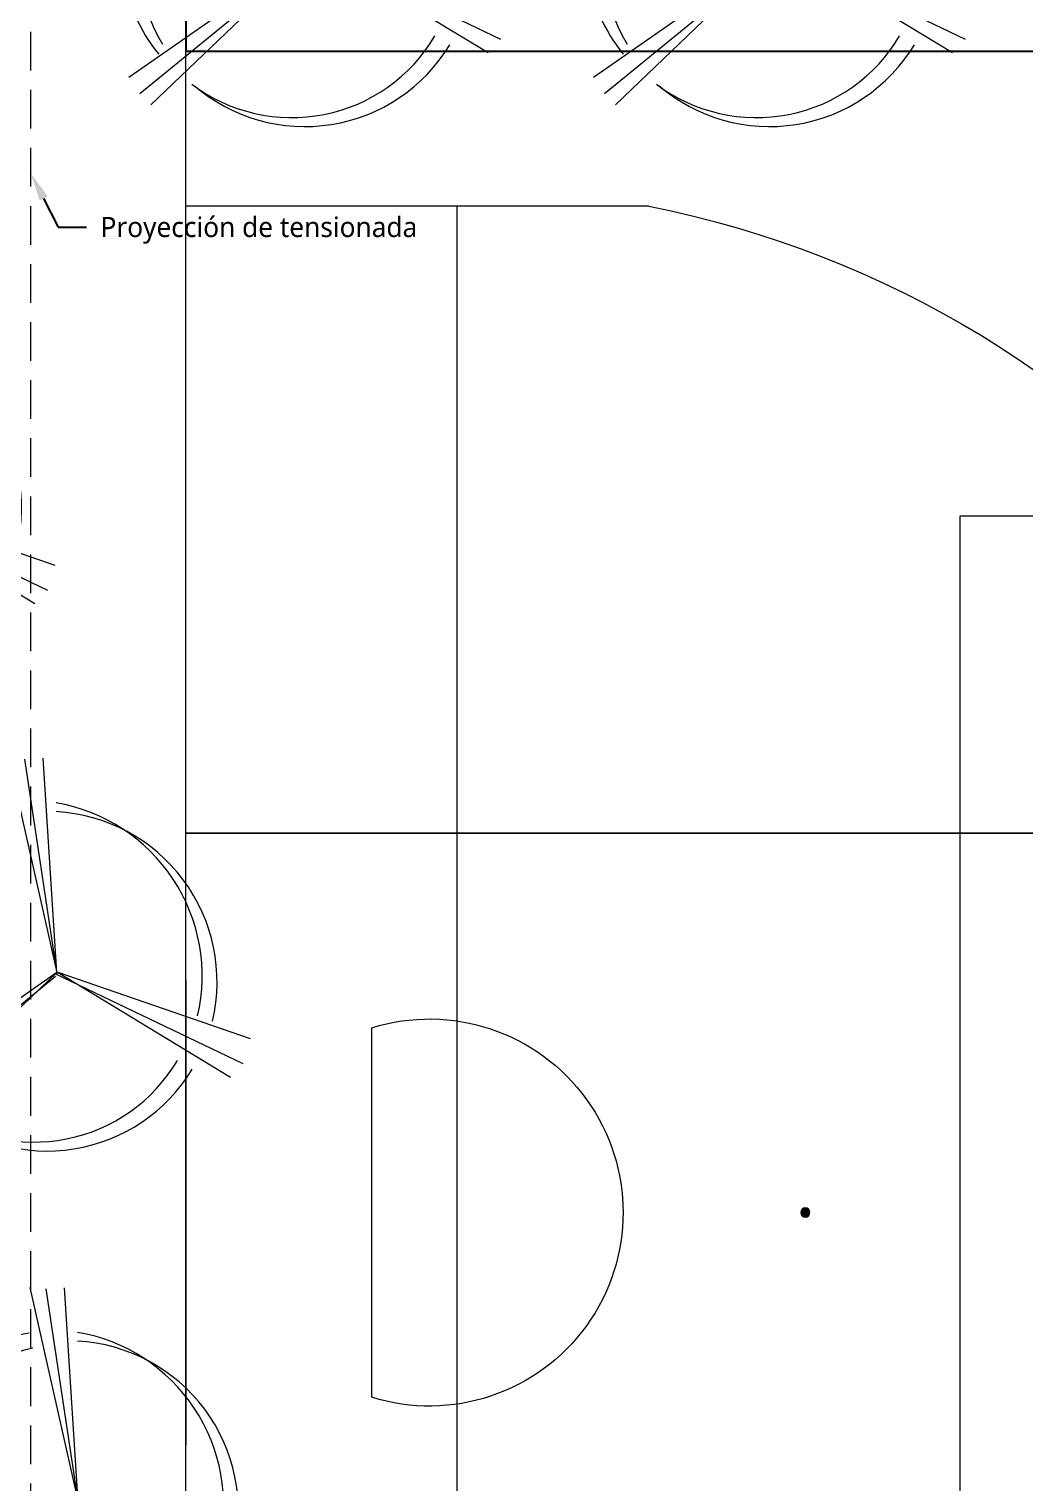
# Model space of a CAD drawing. Header units: metres. Extents: x 28 to 239, y -1 to 113.
# Drawn here: x 84.87 to 91.3, y 59.34 to 68.73 of the extents above; entities that cross this region are included whole.
import ezdxf
from ezdxf import colors
from ezdxf.entities.mleader import LeaderData, LeaderLine
from ezdxf.math import Vec2, Vec3

# ---------------------------------------------------------------- set-up
doc = ezdxf.new("R2010")
doc.units = ezdxf.units.M
doc.linetypes.add('DASHED2', pattern=[0.375, 0.25, -0.125])
for name, color, linetype, lineweight in [('0-ARBOL', 64, 'Continuous', 0), ('0_Pluma_Nº__1', 8, 'Continuous', 9), ('0_Pluma_Nº__2', 250, 'Continuous', 20), ('letras sr', 7, 'Continuous', 5), ('Proyeccciones', 1, 'DASHED2', 18)]:
    doc.layers.add(name, color=color, linetype=linetype, lineweight=lineweight)
doc.styles.add('Generales', font='trebuc.ttf', dxfattribs={"height": 0.1})

# ---------------------------------------------------------------- blocks, each defined once
blk = doc.blocks.new('CANCHA TOTAL')
at = {"layer": '0_Pluma_Nº__1'}
h = blk.add_hatch(color=256, dxfattribs=at)
h.dxf.hatch_style = 1
h.paths.add_polyline_path([(872.9818, -120.4149, -1), (872.9818, -120.4749, -1)])
for p, q in [((880.4818, -116.4449), (865.4818, -116.4449)), ((865.4818, -116.4449), (865.4818, -144.4449)), ((880.4818, -116.4449), (865.4818, -116.4449)), ((865.4818, -116.4449), (865.4818, -144.4449)), ((866.4818, -119.4349), (866.4818, -116.4449)), ((870.5318, -122.2449), (870.5318, -116.4449)), ((870.5318, -116.4449), (870.5318, -122.2449)), ((871.4818, -116.4449), (874.4818, -116.4449)), ((871.4818, -116.4449), (874.4818, -116.4449)), ((871.4818, -116.4449), (874.4818, -116.4449)), ((874.1748, -117.6449), (871.7887, -117.6449)), ((866.4818, -118.1949), (879.4818, -118.1949)), ((868.4818, -121.4449), (868.4818, -139.4449)), ((877.4818, -121.4449), (868.4818, -121.4449))]:
    blk.add_line(p, q, dxfattribs=at)
blk.add_circle((872.9818, -120.4449), 0.03, dxfattribs=at)
for centre, radius, start, end in [((872.9818, -118.0178), 1.25, 162.6433, 17.3567), ((872.9818, -118.1365), 6.6284, 191.29649, 348.70351)]:
    blk.add_arc(centre, radius, start, end, dxfattribs=at)
blk = doc.blocks.new('ar7')
for p, q in [((88.08, 37.82), (92, 20.48)), ((89.38, 37.71), (92, 20.38)), ((92, 20.48), (90.88, 37.79)), ((92, 20.48), (77, 10.03)), ((77.89, 8.72), (91.9, 20.18)), ((78.78, 7.81), (92, 20.48)), ((91.9, 20.38), (107.03, 13.13)), ((92.1, 20.48), (106.02, 12.04)), ((107.65, 15.12), (92.1, 20.48))]:
    blk.add_line(p, q)
for centre, radius, start, end in [((90.04, 20.56), 13.7, 98.3934, 219.1798), ((89.55, 20.2), 14.19, 346.8452, 80.3119), ((91.48, 19.64), 13.65, 103.3596, 210.5357), ((91.18, 19.74), 13.76, 346.6212, 86.8408), ((90.17, 20.21), 13.43, 233.0435, 329.4406), ((91.22, 19.74), 13.68, 229.263, 328.8764)]:
    blk.add_arc(centre, radius, start, end)

msp = doc.modelspace()

# ---------------------------------------------------------------- linework, layer by layer
at = {"color": 9, "true_color": 0xc7c8ca}
msp.add_lwpolyline([(113.8856, 69.5893), (113.8856, 69.5893), (85.8856, 69.5893), (85.8856, 68.5893), (113.8856, 68.5893)], dxfattribs=at)
for radius, start, end in [(9.1041, 126.42274, 197.90301), (9.0041, 126.44019, 197.88525)]:
    msp.add_arc((90.9206, 65.5096), radius, start, end)
msp.add_arc((90.9206, 65.5096), 8.2041, 126.59385, 197.73305, dxfattribs=at)
at = {"layer": 'Proyeccciones'}
msp.add_lwpolyline([(84.8856, 69.6393), (114.8856, 69.6393), (114.8856, 49.7147), (84.8856, 49.7147)], close=True, dxfattribs=at)

# ---------------------------------------------------------------- block references
at = {"layer": '0-ARBOL', "xscale": 0.07993948551003836, "yscale": 0.07993948551003836, "zscale": 0.07993948551003836}
for p in [(79.3616, 67.6184), (82.3616, 67.6184), (76.4365, 64.0599), (77.6986, 61.0021), (77.8368, 57.5826)]:
    msp.add_blockref('ar7', p, dxfattribs=at)
at = {"layer": '0_Pluma_Nº__2', "xscale": -1, "rotation": 90}
msp.add_blockref('CANCHA TOTAL', (-30.5593, 934.0711), dxfattribs=at)
msp.add_blockref('CANCHA TOTAL', (-30.5593, 934.0711), dxfattribs=at)

# ---------------------------------------------------------------- leaders
at = {"layer": 'letras sr'}
ml = msp.add_multileader_mtext('Standard', dxfattribs=at)
ml.set_content('Proyección de tensionada', color=256, style='Generales')
ml.set_leader_properties()
ml.build(insert=Vec2(0, 0))
ml.multileader.update_dxf_attribs({"text_right_attachment_type": 6, "dogleg_length": 0.36, "arrow_head_size": 0.18})
ctx = ml.context
ctx.base_point, ctx.char_height, ctx.arrow_head_size, ctx.landing_gap_size, ctx.plane_origin = Vec3(85.245, 67.4534), 0.13, 0.18, 0.09, Vec3(84.1753, 68.1346)
ctx.right_attachment = 6
notes = []
notes.append((ctx, [(1, (1, 1, 0), (85.0624, 67.4534), (1, 0), 0.1826, [(0, [(84.8856, 67.7986)], 0, [])])]))
ctx.mtext.insert, ctx.mtext.rotation, ctx.mtext.width, ctx.mtext.flow_direction = Vec3(85.335, 67.5193), 6.283185, 1.981022, 5
for ctx, leaders in notes:
    for number, flags, end, landing, length, lines in leaders:
        leader = LeaderData()
        leader.index, (leader.has_last_leader_line, leader.has_dogleg_vector, leader.attachment_direction) = number, flags
        leader.last_leader_point, leader.dogleg_vector, leader.dogleg_length = Vec3(end), Vec3(landing), length
        for number, points, colour, breaks in lines:
            line = LeaderLine()
            line.index, line.vertices, line.color, line.breaks = number, Vec3.list(points), colors.encode_raw_color(colour), breaks
            leader.lines.append(line)
        ctx.leaders.append(leader)

doc.saveas('drawing.dxf')
